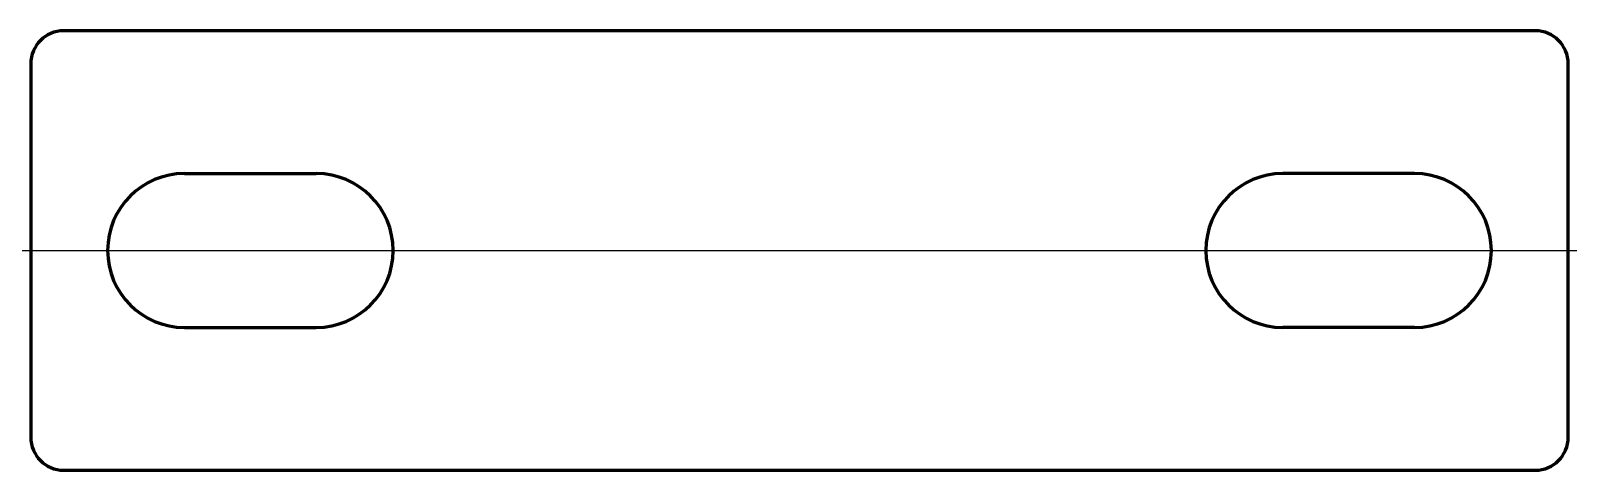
# Model space of a CAD drawing. Header units: millimetres. Extents: x -70 to 70, y -20 to 20.
import ezdxf

# ---------------------------------------------------------------- set-up
doc = ezdxf.new("R2010")
doc.units = ezdxf.units.MM
doc.linetypes.add('K5LT_BASIC', pattern=[0])
doc.layers.add('Системный слой', color=7, linetype='Continuous')

# ---------------------------------------------------------------- blocks, each defined once
blk = doc.blocks.new('U0')
at = {"layer": 'Системный слой', "color": 5, "linetype": 'K5LT_BASIC', "lineweight": 60, "true_color": 0x0000ff}
for p, q in [((67, 20), (-67, 20)), ((-70, 17), (-70, -17)), ((70, -17), (70, 17)), ((-67, -20), (67, -20))]:
    blk.add_line(p, q, dxfattribs=at)
for centre, start, end in [((-67, 17), 90, 180), ((67, 17), 0, 90), ((-67, -17), 180, 270), ((67, -17), 270, 0)]:
    blk.add_arc(centre, 3, start, end, dxfattribs=at)

msp = doc.modelspace()

# ---------------------------------------------------------------- linework, layer by layer
at = {"layer": 'Системный слой', "color": 5, "linetype": 'K5LT_BASIC', "lineweight": 60, "true_color": 0x0000ff}
for p, q in [((-56, 7), (-44, 7)), ((56, 7), (44, 7)), ((-56, -7), (-44, -7)), ((56, -7), (44, -7))]:
    msp.add_line(p, q, dxfattribs=at)
at = {"layer": 'Системный слой', "color": 9, "true_color": 0xdca5c1}
msp.add_xline((-47, 0), (1, 0), dxfattribs=at)
at = {"layer": 'Системный слой', "color": 5, "linetype": 'K5LT_BASIC', "lineweight": 60, "true_color": 0x0000ff}
for centre, start, end in [((-56, 0), 90, 270), ((-44, 0), 270, 90), ((44, 0), 90, 270), ((56, 0), 270, 90)]:
    msp.add_arc(centre, 7, start, end, dxfattribs=at)

# ---------------------------------------------------------------- block references
at = {"layer": 'Системный слой'}
msp.add_blockref('U0', (0, 0), dxfattribs=at)

doc.saveas('drawing.dxf')
